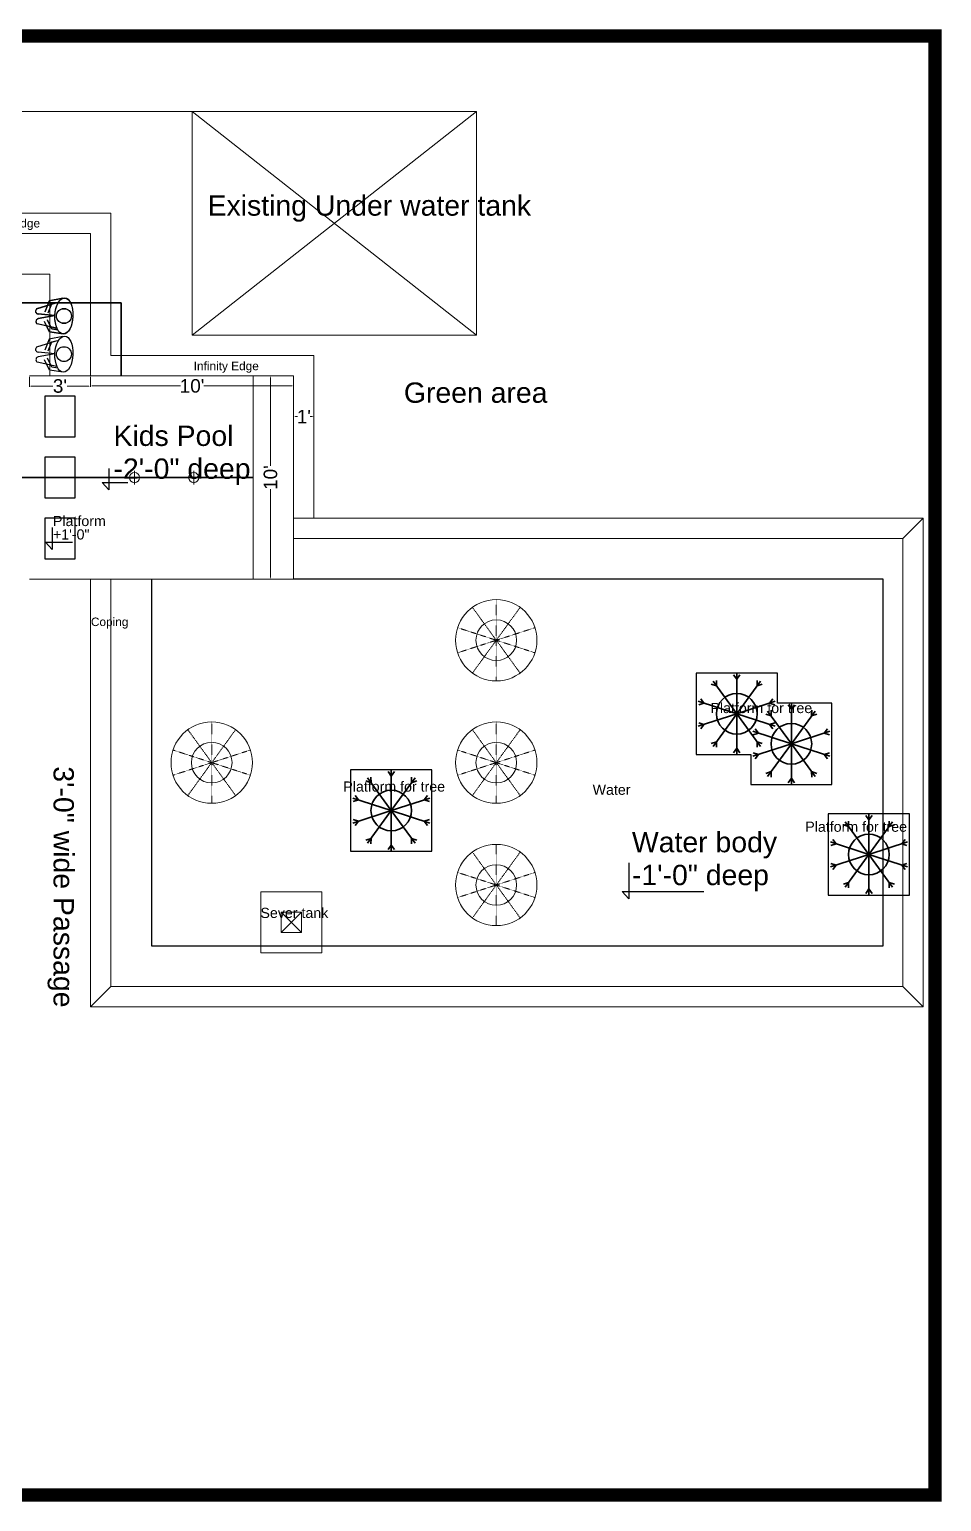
# Model space of a CAD drawing. Header units: inches. Extents: x 61122 to 62291, y -18686 to -17817.
# Drawn here: x 61753 to 62291, y -18686 to -17817 of the extents above; entities that cross this region are included whole.
import ezdxf

# ---------------------------------------------------------------- set-up
doc = ezdxf.new("R2010")
doc.units = ezdxf.units.IN
doc.header["$LTSCALE"] = 0.2
doc.header["$MEASUREMENT"] = 0
doc.header["$PDMODE"] = 98
doc.linetypes.add('DASHED2', pattern=[0.375, 0.25, -0.125])
doc.layers.get('DEFPOINTS').update_dxf_attribs({"linetype": 'CONTINUOUS'})
for name, color, linetype in [('2', 3, 'CONTINUOUS'), ('TEXT', 3, 'CONTINUOUS'), ('WALLS', 5, 'CONTINUOUS')]:
    doc.layers.add(name, color=color, linetype=linetype)
for name, color, linetype, lineweight in [('DIM', 9, 'CONTINUOUS', 13), ('partion', 7, 'CONTINUOUS', 35), ('storage', 6, 'CONTINUOUS', 20), ('water', 140, 'CONTINUOUS', 20)]:
    doc.layers.add(name, color=color, linetype=linetype, lineweight=lineweight)
doc.styles.get("Standard").update_dxf_attribs({"font": 'arial.ttf', "height": 8})
doc.dimstyles.new('alter$0', dxfattribs={"dimtxt": 2, "dimasz": 1, "dimexe": 0.5, "dimexo": 0.5, "dimgap": 0.5, "dimtad": 0, "dimdec": 0, "dimdsep": 46, "dimlunit": 4, "dimtxsty": 'Standard', "dimcen": 0.5, "dimdle": 0.75, "dimclrd": 256, "dimclre": 256, "dimclrt": 256, "dimadec": 0, "dimazin": 0, "dimtfac": 1, "dimtdec": 0, "dimtofl": 0, "dimtmove": 2, "dimatfit": 3, "dimfxl": 30, "dimtolj": 1, "dimtzin": 0, "dimlwd": 9, "dimlwe": 9, "dimarcsym": 0})

# ---------------------------------------------------------------- blocks, each defined once
blk = doc.blocks.new('*D23')
at = {"layer": 'DEFPOINTS', "color": 0, "lineweight": -3, "transparency": 16777216}
for p in [(61752.92, -18021.44), (61788.92, -18021.44), (61788.92, -18027.41)]:
    blk.add_point(p, dxfattribs=at)
at = {"layer": 'DIM', "lineweight": 9, "transparency": 16777216}
for p, q in [((61752.92, -18021.94), (61752.92, -18027.91)), ((61753.92, -18027.41), (61766.74, -18027.41)), ((61787.92, -18027.41), (61775.1, -18027.41)), ((61788.92, -18021.94), (61788.92, -18027.91))]:
    blk.add_line(p, q, dxfattribs=at)
at = {"layer": 'DIM', "lineweight": -3, "transparency": 16777216}
for points in [[(61753.92, -18027.24), (61753.92, -18027.57), (61752.92, -18027.41)], [(61787.92, -18027.24), (61787.92, -18027.57), (61788.92, -18027.41)]]:
    blk.add_solid(points, dxfattribs=at)
at = {"layer": 'DIM', "transparency": 16777216, "insert": (61770.92, -18027.41), "char_height": 8, "attachment_point": 5}
blk.add_mtext("\\A1;3'", dxfattribs=at)
blk = doc.blocks.new('*D24')
at = {"layer": 'DEFPOINTS', "color": 0, "lineweight": -3, "transparency": 16777216}
for p in [(61788.92, -18021.44), (61908.92, -18021.44), (61908.92, -18027.35)]:
    blk.add_point(p, dxfattribs=at)
at = {"layer": 'DIM', "lineweight": 9, "transparency": 16777216}
for p, q in [((61788.92, -18021.94), (61788.92, -18027.85)), ((61789.92, -18027.35), (61842.01, -18027.35)), ((61907.92, -18027.35), (61855.83, -18027.35)), ((61908.92, -18021.94), (61908.92, -18027.85))]:
    blk.add_line(p, q, dxfattribs=at)
at = {"layer": 'DIM', "lineweight": -3, "transparency": 16777216}
for points in [[(61789.92, -18027.19), (61789.92, -18027.52), (61788.92, -18027.35)], [(61907.92, -18027.19), (61907.92, -18027.52), (61908.92, -18027.35)]]:
    blk.add_solid(points, dxfattribs=at)
at = {"layer": 'DIM', "transparency": 16777216, "insert": (61848.92, -18027.35), "char_height": 8, "attachment_point": 5}
blk.add_mtext("\\A1;10'", dxfattribs=at)
blk = doc.blocks.new('*D25')
at = {"layer": 'DEFPOINTS', "color": 0, "lineweight": -3, "transparency": 16777216}
for p in [(61908.92, -18021.44), (61895.24, -18141.44), (61908.92, -18141.44)]:
    blk.add_point(p, dxfattribs=at)
at = {"layer": 'DIM', "lineweight": 9, "transparency": 16777216}
for p, q in [((61908.42, -18021.44), (61894.74, -18021.44)), ((61895.24, -18022.44), (61895.24, -18074.53)), ((61895.24, -18140.44), (61895.24, -18088.36)), ((61908.42, -18141.44), (61894.74, -18141.44))]:
    blk.add_line(p, q, dxfattribs=at)
at = {"layer": 'DIM', "lineweight": -3, "transparency": 16777216}
for points in [[(61895.07, -18022.44), (61895.4, -18022.44), (61895.24, -18021.44)], [(61895.07, -18140.44), (61895.4, -18140.44), (61895.24, -18141.44)]]:
    blk.add_solid(points, dxfattribs=at)
at = {"layer": 'DIM', "transparency": 16777216, "insert": (61895.24, -18081.44), "char_height": 8, "attachment_point": 5, "rotation": 90}
blk.add_mtext("\\A1;10'", dxfattribs=at)
blk = doc.blocks.new('*D2')
at = {"layer": 'DEFPOINTS', "color": 0, "lineweight": -3, "transparency": 16777216}
for p in [(61920.92, -18045.45), (61908.92, -18051.37), (61920.92, -18051.37)]:
    blk.add_point(p, dxfattribs=at)
at = {"layer": 'DIM', "lineweight": 9, "transparency": 16777216}
for p, q in [((61908.92, -18050.87), (61908.92, -18044.95)), ((61909.92, -18045.45), (61911.12, -18045.45)), ((61919.92, -18045.45), (61918.72, -18045.45)), ((61920.92, -18050.87), (61920.92, -18044.95))]:
    blk.add_line(p, q, dxfattribs=at)
at = {"layer": 'DIM', "lineweight": -3, "transparency": 16777216}
for points in [[(61909.92, -18045.28), (61909.92, -18045.62), (61908.92, -18045.45)], [(61919.92, -18045.28), (61919.92, -18045.62), (61920.92, -18045.45)]]:
    blk.add_solid(points, dxfattribs=at)
at = {"layer": 'DIM', "transparency": 16777216, "insert": (61914.92, -18045.45), "char_height": 8, "attachment_point": 5}
blk.add_mtext("\\A1;1'", dxfattribs=at)

msp = doc.modelspace()

# ---------------------------------------------------------------- linework, layer by layer
at = {"layer": '2'}
for p, q in [((61764.56, -17977.12), (61762, -17983.56)), ((61764.56, -17977.28), (61762, -17983.72)), ((61772.56, -17975.49), (61764.56, -17977.12)), ((61772.56, -17975.64), (61764.56, -17977.28)), ((61768.56, -17978.26), (61757.17, -17981.79)), ((61768.56, -17978.42), (61757.17, -17981.95)), ((61767.95, -17985.77), (61758.05, -17984.75)), ((61767.95, -17985.93), (61758.05, -17984.91)), ((61767.95, -17985.77), (61758.16, -17987.59)), ((61767.95, -17985.93), (61758.16, -17987.74)), ((61766.02, -17978.87), (61763.86, -17984.3)), ((61766.02, -17979.02), (61763.86, -17984.46)), ((61769.46, -17978.16), (61766.02, -17978.87)), ((61769.46, -17978.32), (61766.02, -17979.02)), ((61769.16, -17993.21), (61757.53, -17990.61)), ((61769.16, -17993.37), (61757.53, -17990.76)), ((61764.81, -17995.5), (61761.87, -17989.23)), ((61764.81, -17995.66), (61761.87, -17989.39)), ((61766.16, -17993.67), (61763.68, -17988.38)), ((61766.16, -17993.83), (61763.68, -17988.54)), ((61769.63, -17994.17), (61766.16, -17993.67)), ((61769.63, -17994.32), (61766.16, -17993.83)), ((61768.56, -18000.88), (61757.17, -18004.4)), ((61764.56, -17999.73), (61762, -18006.17)), ((61766.02, -18001.48), (61763.86, -18006.91)), ((61772.56, -17998.1), (61764.56, -17999.73)), ((61772.89, -17996.65), (61764.81, -17995.5)), ((61772.89, -17996.81), (61764.81, -17995.66)), ((61769.46, -18000.77), (61766.02, -18001.48)), ((61767.95, -18008.39), (61758.05, -18007.36)), ((61767.95, -18008.39), (61758.16, -18010.2)), ((61764.81, -18018.11), (61761.87, -18011.84)), ((61766.16, -18016.29), (61763.68, -18010.99)), ((61769.16, -18015.82), (61757.53, -18013.22)), ((61772.89, -18019.26), (61764.81, -18018.11)), ((61769.63, -18016.78), (61766.16, -18016.29))]:
    msp.add_line(p, q, dxfattribs=at)
for centre in [(61773.29, -17985.97), (61773.29, -17986.13), (61773.29, -18008.58)]:
    msp.add_circle(centre, 4.39, dxfattribs=at)
for centre, start, end in [((61758.18, -17983.1), 127.63308, 265.25431), ((61758.18, -17983.26), 127.63308, 265.25431), ((61758.43, -17989.22), 99.32961, 236.95083), ((61758.43, -17989.38), 99.32961, 236.95083), ((61758.18, -18005.71), 127.63308, 265.25431), ((61758.43, -18011.83), 99.32961, 236.95083)]:
    msp.add_arc(centre, 1.65, start, end, dxfattribs=at)
for centre in [(61773.29, -17985.97), (61773.29, -17986.13), (61773.29, -18008.58)]:
    msp.add_ellipse(centre, major_axis=(0.4, 10.68), ratio=0.499382, dxfattribs=at)
at = {"layer": 'DIM'}
for p, q in [((61810.92, -18081.44), (61818.92, -18081.44)), ((61814.92, -18077.44), (61814.92, -18085.44)), ((61845.92, -18081.44), (61853.92, -18081.44)), ((61849.92, -18077.44), (61849.92, -18085.44))]:
    msp.add_line(p, q, dxfattribs=at)
for centre in [(61814.92, -18081.44), (61849.92, -18081.44)]:
    msp.add_circle(centre, 3, dxfattribs=at)
at = {"layer": 'partion'}
for p, q in [((61807.04, -17978.33), (61392.18, -17978.33)), ((61807.04, -18021.44), (61807.04, -17978.33)), ((61884.92, -18081.44), (61748.17, -18081.44)), ((62158.58, -18204.39), (62155.48, -18203.34)), ((62170.54, -18220.86), (62156.51, -18201.54)), ((62158.58, -18204.39), (62158.53, -18201.12)), ((62170.54, -18200.5), (62168.66, -18197.83)), ((62170.54, -18220.86), (62170.54, -18196.98)), ((62170.54, -18200.5), (62172.42, -18197.83)), ((62170.54, -18220.86), (62184.57, -18201.54)), ((62182.5, -18204.39), (62182.55, -18201.12)), ((62182.5, -18204.39), (62185.6, -18203.34)), ((62151.18, -18214.57), (62149.22, -18211.95)), ((62189.9, -18214.57), (62191.86, -18211.95)), ((62170.54, -18220.86), (62147.83, -18213.48)), ((62170.54, -18220.86), (62147.83, -18228.24)), ((62151.18, -18214.57), (62148.06, -18215.53)), ((62170.54, -18220.86), (62156.51, -18240.17)), ((62170.54, -18220.86), (62193.25, -18213.48)), ((62170.54, -18220.86), (62170.54, -18244.73)), ((62170.54, -18220.86), (62184.57, -18240.17)), ((62170.54, -18220.86), (62193.25, -18228.24)), ((62190.79, -18222.08), (62187.7, -18221.02)), ((62202.75, -18238.55), (62188.72, -18219.23)), ((62189.9, -18214.57), (62193.02, -18215.53)), ((62190.79, -18222.08), (62190.74, -18218.81)), ((62202.75, -18218.19), (62200.87, -18215.52)), ((62202.75, -18238.55), (62202.75, -18214.67)), ((62202.75, -18218.19), (62204.64, -18215.52)), ((62202.75, -18238.55), (62216.79, -18219.23)), ((62214.72, -18222.08), (62214.76, -18218.81)), ((62214.72, -18222.08), (62217.81, -18221.02)), ((62151.18, -18227.15), (62148.06, -18226.18)), ((62151.18, -18227.15), (62149.22, -18229.76)), ((62183.4, -18232.26), (62181.44, -18229.64)), ((62189.9, -18227.15), (62193.02, -18226.18)), ((62189.9, -18227.15), (62191.86, -18229.76)), ((62222.11, -18232.26), (62224.07, -18229.64)), ((62158.58, -18237.32), (62155.48, -18238.38)), ((62158.58, -18237.32), (62158.53, -18240.59)), ((62202.75, -18238.55), (62180.05, -18231.17)), ((62202.75, -18238.55), (62180.05, -18245.92)), ((62183.4, -18232.26), (62180.27, -18233.22)), ((62182.5, -18237.32), (62185.6, -18238.38)), ((62182.5, -18237.32), (62182.55, -18240.59)), ((62202.75, -18238.55), (62188.72, -18257.86)), ((62202.75, -18238.55), (62225.46, -18231.17)), ((62202.75, -18238.55), (62202.75, -18262.42)), ((62202.75, -18238.55), (62216.79, -18257.86)), ((62202.75, -18238.55), (62225.46, -18245.92)), ((62222.11, -18232.26), (62225.23, -18233.22)), ((62170.54, -18241.21), (62168.66, -18243.88)), ((62170.54, -18241.21), (62172.42, -18243.88)), ((62183.4, -18244.83), (62180.27, -18243.87)), ((62183.4, -18244.83), (62181.44, -18247.45)), ((62222.11, -18244.83), (62225.23, -18243.87)), ((62222.11, -18244.83), (62224.07, -18247.45)), ((61966.54, -18257.62), (61964.66, -18254.95)), ((61966.54, -18277.97), (61966.54, -18254.1)), ((61966.54, -18257.62), (61968.42, -18254.95)), ((62190.79, -18255.01), (62187.7, -18256.07)), ((62190.79, -18255.01), (62190.74, -18258.28)), ((62214.72, -18255.01), (62217.81, -18256.07)), ((62214.72, -18255.01), (62214.76, -18258.28)), ((61954.58, -18261.51), (61951.48, -18260.45)), ((61966.54, -18277.97), (61952.51, -18258.66)), ((61954.58, -18261.51), (61954.53, -18258.24)), ((61966.54, -18277.97), (61980.57, -18258.66)), ((61978.5, -18261.51), (61978.55, -18258.24)), ((61978.5, -18261.51), (61981.6, -18260.45)), ((62202.75, -18258.9), (62200.87, -18261.57)), ((62202.75, -18258.9), (62204.64, -18261.57)), ((61966.54, -18277.97), (61943.83, -18270.6)), ((61947.18, -18271.68), (61944.06, -18272.65)), ((61947.18, -18271.68), (61945.22, -18269.07)), ((61966.54, -18277.97), (61989.25, -18270.6)), ((61985.9, -18271.68), (61987.86, -18269.07)), ((61985.9, -18271.68), (61989.02, -18272.65)), ((61966.54, -18277.97), (61943.83, -18285.35)), ((61966.54, -18277.97), (61952.51, -18297.29)), ((61966.54, -18277.97), (61966.54, -18301.85)), ((61966.54, -18277.97), (61980.57, -18297.29)), ((61966.54, -18277.97), (61989.25, -18285.35)), ((62248.54, -18283.54), (62246.66, -18280.86)), ((62248.54, -18303.89), (62248.54, -18280.02)), ((62248.54, -18283.54), (62250.42, -18280.86)), ((61947.18, -18284.26), (61944.06, -18283.3)), ((61947.18, -18284.26), (61945.22, -18286.88)), ((61985.9, -18284.26), (61989.02, -18283.3)), ((61985.9, -18284.26), (61987.86, -18286.88)), ((62236.58, -18287.42), (62233.48, -18286.37)), ((62248.54, -18303.89), (62234.51, -18284.57)), ((62236.58, -18287.42), (62236.53, -18284.15)), ((62248.54, -18303.89), (62262.57, -18284.57)), ((62260.5, -18287.42), (62260.55, -18284.15)), ((62260.5, -18287.42), (62263.6, -18286.37)), ((61954.58, -18294.44), (61951.48, -18295.49)), ((61954.58, -18294.44), (61954.53, -18297.71)), ((61966.54, -18298.33), (61964.66, -18301)), ((61966.54, -18298.33), (61968.42, -18301)), ((61978.5, -18294.44), (61981.6, -18295.49)), ((61978.5, -18294.44), (61978.55, -18297.71)), ((62248.54, -18303.89), (62225.83, -18296.51)), ((62229.18, -18297.6), (62226.06, -18298.56)), ((62229.18, -18297.6), (62227.22, -18294.98)), ((62248.54, -18303.89), (62271.25, -18296.51)), ((62267.9, -18297.6), (62269.86, -18294.98)), ((62267.9, -18297.6), (62271.02, -18298.56)), ((62248.54, -18303.89), (62225.83, -18311.27)), ((62248.54, -18303.89), (62234.51, -18323.2)), ((62248.54, -18303.89), (62248.54, -18327.76)), ((62248.54, -18303.89), (62262.57, -18323.2)), ((62248.54, -18303.89), (62271.25, -18311.27)), ((62229.18, -18310.18), (62226.06, -18309.21)), ((62229.18, -18310.18), (62227.22, -18312.8)), ((62267.9, -18310.18), (62271.02, -18309.21)), ((62267.9, -18310.18), (62269.86, -18312.8)), ((62236.58, -18320.36), (62233.48, -18321.41)), ((62236.58, -18320.36), (62236.53, -18323.62)), ((62248.54, -18324.24), (62246.66, -18326.91)), ((62248.54, -18324.24), (62250.42, -18326.91)), ((62260.5, -18320.36), (62263.6, -18321.41)), ((62260.5, -18320.36), (62260.55, -18323.62))]:
    msp.add_line(p, q, dxfattribs=at)
for centre in [(62170.54, -18220.86), (62202.75, -18238.55), (61966.54, -18277.97), (62248.54, -18303.89)]:
    msp.add_circle(centre, 12, dxfattribs=at)
at = {"layer": 'storage'}
for p, q in [((61848.92, -17865.44), (61126.2, -17865.44)), ((61848.92, -17865.44), (62016.92, -17997.44)), ((62016.92, -17865.44), (61848.92, -17997.44)), ((61704.91, -17925.44), (61800.92, -17925.44)), ((61800.92, -17925.44), (61800.92, -18009.44)), ((61704.91, -17937.44), (61788.92, -17937.44)), ((61788.92, -17937.44), (61788.92, -18021.44)), ((61704.91, -17961.44), (61764.92, -17961.44)), ((61764.92, -17961.44), (61764.92, -18021.44)), ((61800.92, -18009.44), (61920.92, -18009.44)), ((61920.92, -18105.44), (61920.92, -18009.44)), ((61752.92, -18021.44), (61908.92, -18021.44)), ((61788.92, -18021.44), (61752.92, -18021.44)), ((61884.92, -18141.44), (61884.92, -18021.44)), ((61908.92, -18141.44), (61908.92, -18021.44)), ((61908.92, -18105.44), (62280.57, -18105.44)), ((62268.59, -18117.44), (62280.59, -18105.44)), ((62280.57, -18105.44), (62280.57, -18393.91)), ((61908.92, -18117.44), (62268.57, -18117.44)), ((62268.57, -18117.44), (62268.57, -18279.89)), ((61752.92, -18141.44), (61908.92, -18141.44)), ((61752.92, -18141.44), (61788.92, -18141.44)), ((61788.92, -18393.91), (61788.92, -18141.44)), ((61800.92, -18381.91), (61800.92, -18141.44)), ((62268.57, -18279.89), (62268.57, -18381.91)), ((61901.54, -18337.97), (61913.54, -18349.97)), ((61913.54, -18337.97), (61901.54, -18349.97)), ((61800.92, -18381.91), (61788.92, -18393.91)), ((61800.92, -18381.91), (62268.57, -18381.91)), ((62268.57, -18381.84), (62280.57, -18393.84)), ((61788.92, -18393.91), (62280.57, -18393.91))]:
    msp.add_line(p, q, dxfattribs=at)
for points in [[(61848.92, -17997.44), (62016.92, -17997.44), (62016.92, -17865.44), (61848.92, -17865.44)], [(61889.54, -18361.97), (61925.54, -18361.97), (61925.54, -18325.97), (61889.54, -18325.97)], [(61901.54, -18349.97), (61913.54, -18349.97), (61913.54, -18337.97), (61901.54, -18337.97)]]:
    msp.add_lwpolyline(points, close=True, dxfattribs=at)
for centre, radius in [((62028.55, -18177.44), 24), ((62028.55, -18177.44), 12), ((61860.54, -18249.68), 24), ((62028.55, -18249.68), 24), ((61860.54, -18249.68), 12), ((62028.55, -18249.68), 12), ((62028.55, -18321.91), 24), ((62028.55, -18321.91), 12)]:
    msp.add_circle(centre, radius, dxfattribs=at)
at = {"layer": 'TEXT'}
for p, q in [((61799.8, -18076.04), (61799.8, -18088.63)), ((61799.8, -18088.63), (61795.87, -18084.4)), ((61795.87, -18084.4), (61811.03, -18084.4)), ((61766.29, -18110.95), (61766.29, -18123.84)), ((61766.29, -18123.84), (61762.36, -18119.61)), ((61762.36, -18119.61), (61778.3, -18119.61)), ((62106.79, -18308.79), (62106.79, -18330.05)), ((62106.79, -18330.05), (62102.87, -18325.83)), ((62102.87, -18325.83), (62151.15, -18325.83))]:
    msp.add_line(p, q, dxfattribs=at)
at = {"layer": 'TEXT', "color": 7, "const_width": 7.78}
msp.add_lwpolyline([(61126.2, -17820.8), (62287.55, -17820.8), (62287.55, -18681.95), (61126.2, -18681.95)], close=True, dxfattribs=at)
at = {"layer": 'WALLS'}
for points in [[(61779.92, -18057.44), (61779.92, -18033.44), (61761.92, -18033.44), (61761.92, -18057.44)], [(61779.92, -18093.44), (61779.92, -18069.44), (61761.92, -18069.44), (61761.92, -18093.44)], [(61779.92, -18129.44), (61779.92, -18105.44), (61761.92, -18105.44), (61761.92, -18129.44)], [(61942.54, -18301.97), (61990.54, -18301.97), (61990.54, -18253.97), (61942.54, -18253.97)], [(62224.54, -18327.89), (62272.54, -18327.89), (62272.54, -18279.89), (62224.54, -18279.89)]]:
    msp.add_lwpolyline(points, close=True, dxfattribs=at)
for points in [[(61824.92, -18141.44), (61824.92, -18357.91), (62256.95, -18357.91), (62256.95, -18141.44), (61908.92, -18141.44)], [(62194.54, -18214.55), (62194.54, -18196.86), (62146.54, -18196.86), (62146.54, -18244.86), (62178.75, -18244.86)], [(62178.75, -18244.86), (62178.75, -18262.55), (62226.75, -18262.55), (62226.75, -18214.55), (62194.54, -18214.55)]]:
    msp.add_lwpolyline(points, dxfattribs=at)
at = {"layer": 'water', "linetype": 'DASHED2', "ltscale": 0.1}
for p, q in [((62028.55, -18177.44), (62014.52, -18158.13)), ((62028.55, -18177.44), (62028.55, -18153.57)), ((62028.55, -18177.44), (62042.59, -18158.13)), ((62028.55, -18177.44), (62005.85, -18170.07)), ((62028.55, -18177.44), (62005.85, -18184.82)), ((62028.55, -18177.44), (62014.52, -18196.76)), ((62028.55, -18177.44), (62051.26, -18170.07)), ((62028.55, -18177.44), (62028.55, -18201.32)), ((62028.55, -18177.44), (62042.59, -18196.76)), ((62028.55, -18177.44), (62051.26, -18184.82)), ((61860.54, -18249.68), (61860.54, -18225.8)), ((62028.55, -18249.68), (62028.55, -18225.8)), ((61860.54, -18249.68), (61846.51, -18230.36)), ((61860.54, -18249.68), (61874.57, -18230.36)), ((62028.55, -18249.68), (62014.52, -18230.36)), ((62028.55, -18249.68), (62042.59, -18230.36)), ((61860.54, -18249.68), (61837.83, -18242.3)), ((61860.54, -18249.68), (61883.24, -18242.3)), ((62028.55, -18249.68), (62005.85, -18242.3)), ((62028.55, -18249.68), (62051.26, -18242.3)), ((61860.54, -18249.68), (61837.83, -18257.06)), ((61860.54, -18249.68), (61846.51, -18268.99)), ((61860.54, -18249.68), (61860.54, -18273.55)), ((61860.54, -18249.68), (61874.57, -18268.99)), ((61860.54, -18249.68), (61883.24, -18257.06)), ((62028.55, -18249.68), (62005.85, -18257.06)), ((62028.55, -18249.68), (62014.52, -18268.99)), ((62028.55, -18249.68), (62028.55, -18273.55)), ((62028.55, -18249.68), (62042.59, -18268.99)), ((62028.55, -18249.68), (62051.26, -18257.06)), ((62028.55, -18321.91), (62028.55, -18298.04)), ((62028.55, -18321.91), (62014.52, -18302.6)), ((62028.55, -18321.91), (62042.59, -18302.6)), ((62028.55, -18321.91), (62005.85, -18314.54)), ((62028.55, -18321.91), (62051.26, -18314.54)), ((62028.55, -18321.91), (62005.85, -18329.29)), ((62028.55, -18321.91), (62014.52, -18341.23)), ((62028.55, -18321.91), (62028.55, -18345.79)), ((62028.55, -18321.91), (62042.59, -18341.23)), ((62028.55, -18321.91), (62051.26, -18329.29))]:
    msp.add_line(p, q, dxfattribs=at)

# ---------------------------------------------------------------- texts
at = {"layer": 'TEXT'}
for s, height, p in [('Existing Under water tank', 12, (61858.11, -17926.84)), ('Infinity Edge', 5, (61720.77, -17933.79)), ('Infinity Edge', 5, (61849.9, -18018.06)), ('Green area', 12, (61973.99, -18037.29)), ('Kids Pool', 12, (61802.56, -18062.75)), ('-2\'-0" deep', 12, (61802.56, -18082.16)), ('Platform', 6, (61766.8, -18110.06)), ('+1\'-0"', 6, (61766.8, -18117.98)), ('Coping', 5, (61789.23, -18169.07)), ('Platform for tree', 6, (62155.01, -18220.44)), ('Platform for tree', 6, (61938.24, -18266.81)), ('Water', 6, (62085.43, -18268.67)), ('Water body', 12, (62108.62, -18302.59)), ('Platform for tree', 6, (62210.97, -18290.5)), ('-1\'-0" deep', 12, (62108.62, -18322)), ('Sever tank', 6, (61889.3, -18341.38))]:
    msp.add_text(s, height=height, dxfattribs=at).set_placement(p)
msp.add_text('3\'-0" wide Passage', height=12, rotation=270, dxfattribs=at).set_placement((61767.15, -18251.83))

# ---------------------------------------------------------------- dimensions: what is measured, and where the dimension line sits
at = {"layer": 'DIM'}
for base, p1, p2, picture, middle in [((61788.92, -18027.41), (61752.92, -18021.44), (61788.92, -18021.44), '*D23', (61770.92, -18027.41)), ((61908.92, -18027.35), (61788.92, -18021.44), (61908.92, -18021.44), '*D24', (61848.92, -18027.35)), ((61920.92, -18045.45), (61908.92, -18051.37), (61920.92, -18051.37), '*D2', (61914.92, -18045.45))]:
    dim = msp.add_linear_dim(base=base, p1=p1, p2=p2, dimstyle='alter$0', dxfattribs=at)
    dim.commit()
    dim.dimension.update_dxf_attribs({"geometry": picture, "text_midpoint": middle})
dim = msp.add_linear_dim(base=(61895.24, -18141.44), p1=(61908.92, -18021.44), p2=(61908.92, -18141.44), angle=90, dimstyle='alter$0', dxfattribs=at)
dim.commit()
dim.dimension.update_dxf_attribs({"geometry": '*D25', "text_midpoint": (61895.24, -18081.44)})

doc.saveas('drawing.dxf')
